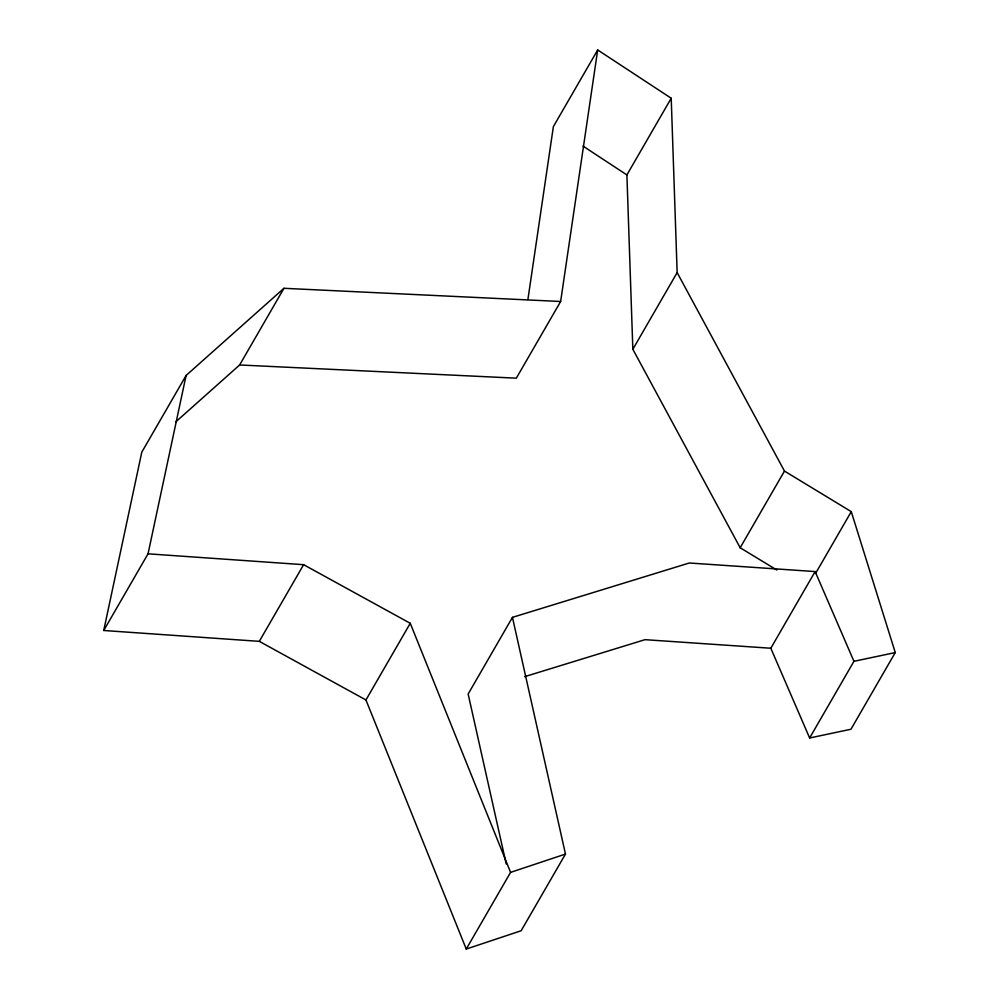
<?xml version="1.0" encoding="UTF-8"?>
<svg xmlns="http://www.w3.org/2000/svg" width="999" height="999" viewBox="0 0 999 999"><rect width="100%" height="100%" fill="white"/><g stroke="black" fill="none" stroke-linecap="round" stroke-linejoin="round"><path stroke-width="1.5" d="M527.909 299.463L553.371 126.623L597.689 49.95L671.216 98.239L677.147 272.602L784.477 471.078L851.273 511.65L895.266 652.572L850.961 729.245L809.64 737.986L770.816 648.239L815.134 571.565L689.31 562.999L512.45 617.357L468.144 694.03L506.206 863.973M175.574 422.053L239.635 364.972L516.321 378.171L560.639 301.498L597.689 49.95M512.45 617.357L565.471 854.07L521.153 930.743L466.258 949.05L365.946 699.974L259.303 641.358L103.734 630.494L141.796 452.147L186.101 375.462L283.953 288.299L560.639 301.498M103.734 630.494L148.039 553.821L186.101 375.462M239.635 364.972L283.953 288.299M259.303 641.358L303.621 564.685L410.252 623.301L510.576 872.377L466.258 949.05M776.835 570.029L740.172 547.752L632.842 349.275L626.897 174.925L671.216 98.239M365.946 699.974L410.252 623.301M632.842 349.275L677.147 272.602M740.172 547.752L784.477 471.078M815.509 573.526L851.273 511.65M809.64 737.986L853.945 661.313L895.266 652.572M510.576 872.377L565.471 854.07M524.625 676.673L645.004 639.672L770.816 648.239M148.039 553.821L303.621 564.685M583.041 146.116L626.897 174.925M815.134 571.565L853.945 661.313"/></g></svg>
